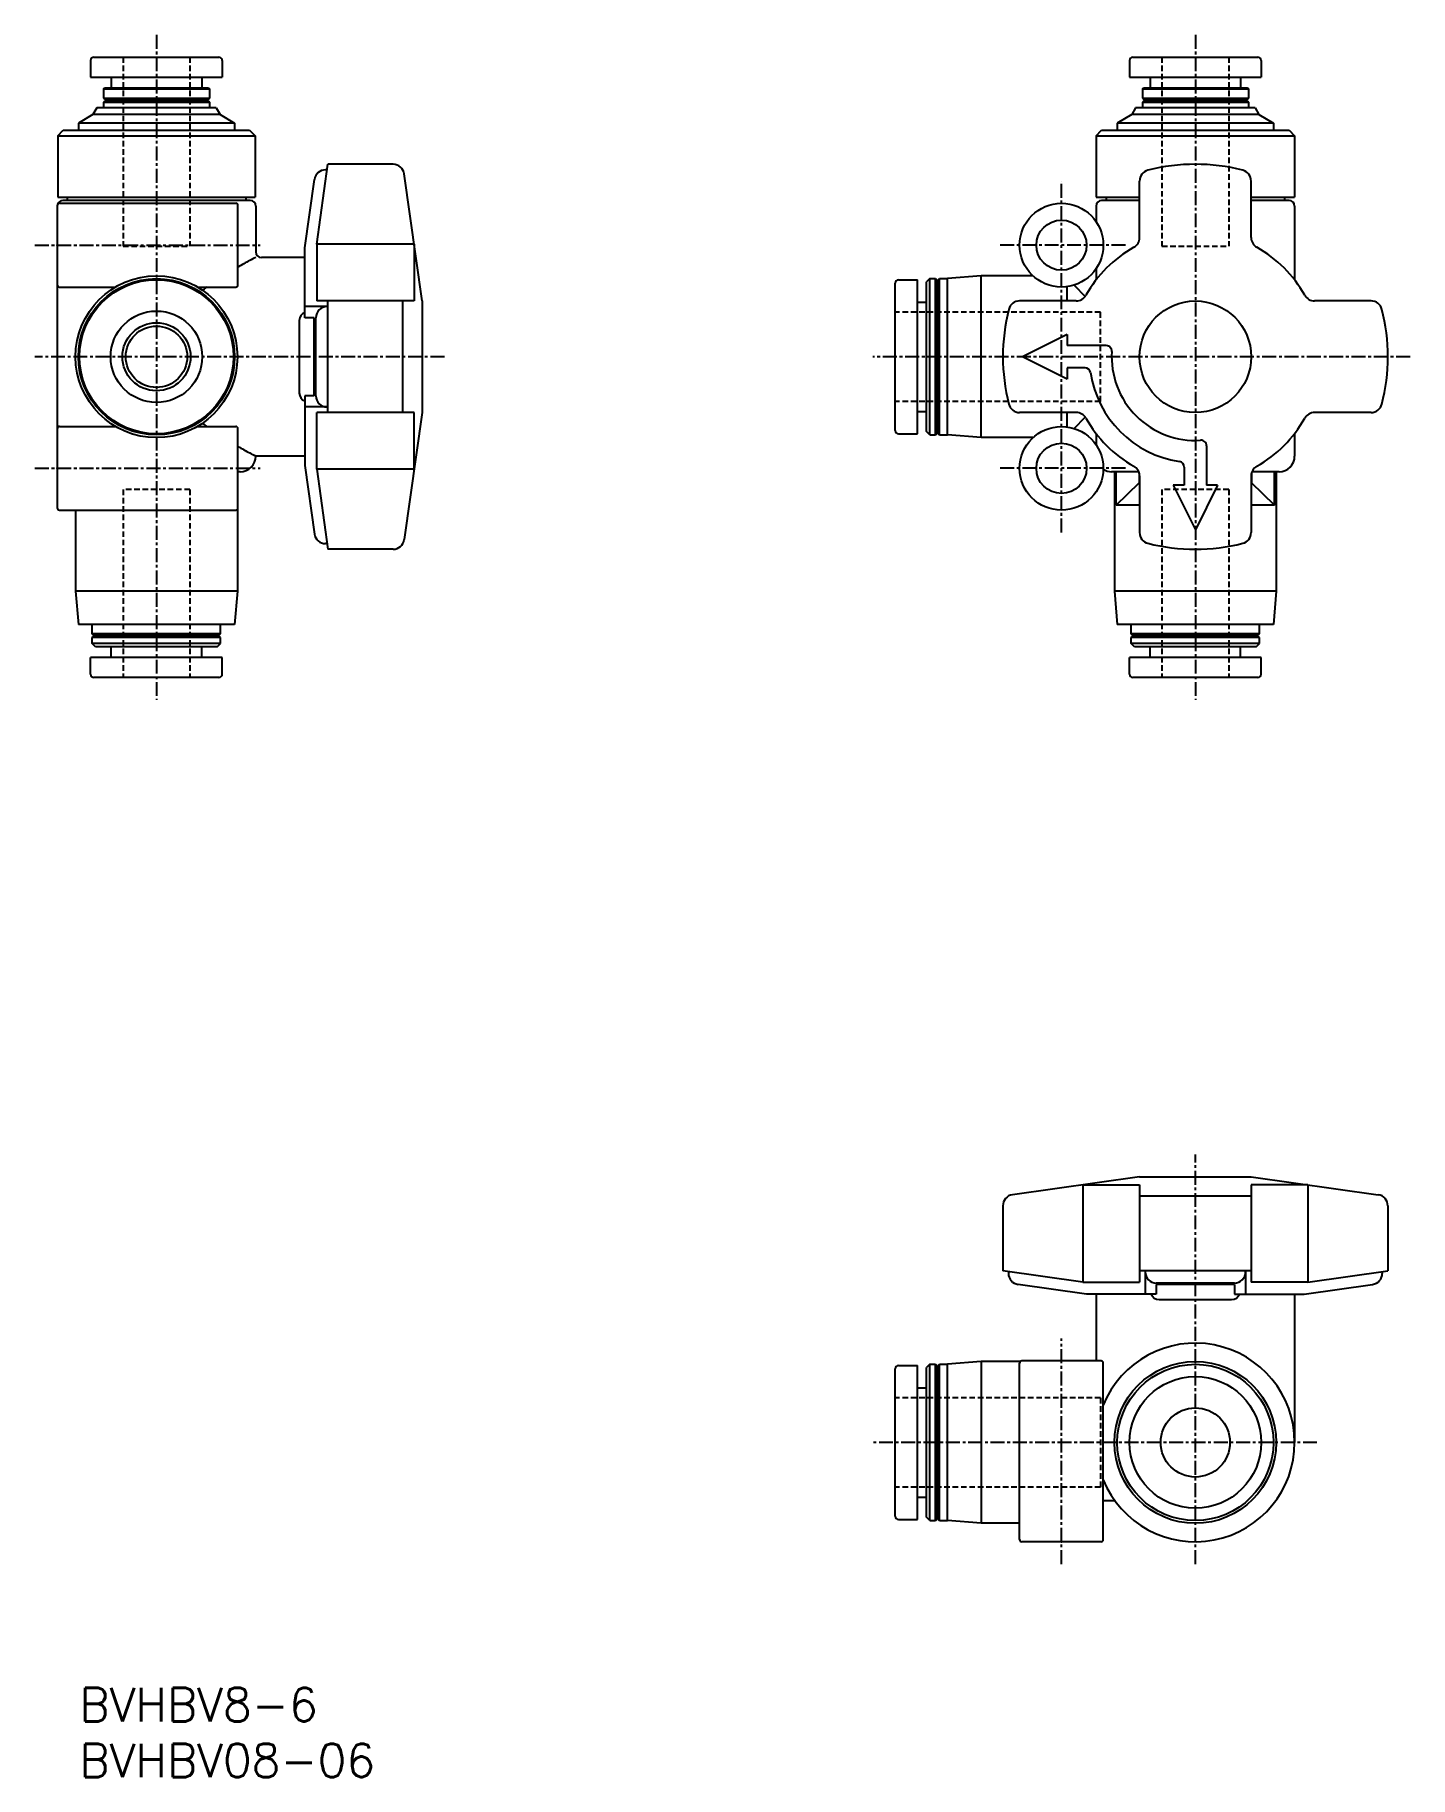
# Model space of a CAD drawing. Extents: x -4 to 119, y 0 to 156.
import ezdxf

# ---------------------------------------------------------------- set-up
doc = ezdxf.new("R2010")
doc.units = 0
doc.linetypes.add('CENTER', pattern=[2, 1.25, -0.25, 0.25, -0.25])
doc.linetypes.add('DASHED', pattern=[0.75, 0.5, -0.25])
doc.layers.get('0').update_dxf_attribs({"linetype": 'CONTINUOUS'})
doc.layers.add('CENTER', color=1, linetype='CENTER')
doc.styles.get("Standard").update_dxf_attribs({"font": 'txt.shx'})

msp = doc.modelspace()

# ---------------------------------------------------------------- linework, layer by layer
at = {"color": 7, "linetype": 'CONTINUOUS'}
for p, q in [((1, 153.849999), (1, 152.35)), ((1.3, 154.15), (12.5, 154.15)), ((12.8, 153.849999), (12.8, 152.35)), ((94.1, 153.849999), (94.1, 152.35)), ((94.4, 154.15), (105.6, 154.15)), ((105.9, 153.849999), (105.9, 152.35)), ((1, 152.35), (12.8, 152.35)), ((2.85, 152.35), (2.85, 151.4)), ((10.95, 152.35), (10.95, 151.4)), ((94.1, 152.35), (105.9, 152.35)), ((95.95, 152.35), (95.95, 151.4)), ((104.05, 152.35), (104.05, 151.4)), ((2.15, 151.3), (2.25, 151.4)), ((2.15, 151.3), (11.65, 151.3)), ((2.15, 151.3), (2.15, 150.475)), ((2.15, 150.475), (11.65, 150.475)), ((2.15, 150.475), (2.35, 150.3)), ((2.35, 150.3), (2.15, 150.125)), ((2.15, 150.125), (11.65, 150.125)), ((2.15, 150.125), (2.15, 149.6)), ((2.25, 151.4), (11.55, 151.4)), ((2.35, 150.3), (11.45, 150.3)), ((11.65, 150.474999), (11.45, 150.3)), ((11.450001, 150.300001), (11.650001, 150.125001)), ((11.55, 151.399999), (11.65, 151.3)), ((11.65, 151.3), (11.65, 150.475)), ((11.65, 150.125), (11.65, 149.6)), ((95.25, 151.3), (95.35, 151.4)), ((95.25, 151.3), (104.75, 151.3)), ((95.25, 151.3), (95.25, 150.475)), ((95.25, 150.475), (104.75, 150.475)), ((95.25, 150.475), (95.45, 150.3)), ((95.45, 150.3), (95.25, 150.125)), ((95.25, 150.125), (104.75, 150.125)), ((95.25, 150.125), (95.25, 149.6)), ((95.35, 151.4), (104.65, 151.4)), ((95.45, 150.3), (104.55, 150.3)), ((104.75, 150.475), (104.55, 150.299999)), ((104.55, 150.300001), (104.75, 150.125001)), ((104.65, 151.4), (104.75, 151.3)), ((104.75, 151.3), (104.75, 150.475)), ((104.75, 150.125), (104.75, 149.6)), ((1.20359, 149.000001), (-0.1, 148.247372)), ((1.55, 149.6), (1.20359, 149)), ((12.59641, 149), (1.20359, 149)), ((12.25, 149.6), (1.55, 149.6)), ((12.25, 149.6), (12.59641, 149)), ((12.59641, 149), (13.9, 148.247371)), ((94.30359, 149), (93, 148.247372)), ((94.65, 149.6), (94.30359, 149)), ((105.69641, 149), (94.30359, 149)), ((105.35, 149.6), (94.65, 149.6)), ((105.35, 149.6), (105.69641, 149)), ((105.69641, 148.999999), (107, 148.247371)), ((-1.95, 147.1), (-1.45, 147.6)), ((-1.95, 147.1), (-1.95, 141.6)), ((-1.95, 147.1), (15.75, 147.1)), ((-1.45, 147.6), (15.25, 147.6)), ((-0.1, 148.247372), (-0.1, 147.6)), ((13.9, 148.247372), (-0.1, 148.247372)), ((13.9, 148.247372), (13.9, 147.6)), ((15.25, 147.599999), (15.75, 147.099999)), ((15.75, 147.1), (15.75, 141.6)), ((91.1, 147.1), (91.6, 147.6)), ((91.1, 147.1), (91.1, 141.6)), ((91.1, 147.1), (108.9, 147.1)), ((91.6, 147.6), (108.4, 147.6)), ((93, 148.247372), (93, 147.6)), ((107, 148.247372), (93, 148.247372)), ((107, 148.247372), (107, 147.6)), ((108.4, 147.6), (108.9, 147.1)), ((108.9, 147.1), (108.9, 141.6)), ((21.255899, 137.377822), (22.263884, 144.55)), ((22.193613, 144.05), (22.053072, 144.05)), ((28.109089, 144.55), (22.263884, 144.55)), ((30.700001, 132.3), (29.099356, 143.689173)), ((20.199999, 137.05), (21.062803, 143.189173)), ((95, 137.980005), (95, 143.05)), ((105, 137.980005), (105, 143.05)), ((-2, 140.85), (-2, 113.750001)), ((-1.95, 141.6), (15.75, 141.6)), ((-1.8, 141.05), (14, 141.05)), ((15.299999, 141.3), (-1.5, 141.3)), ((-1.1, 141.6), (-1.1, 141.3)), ((14.200001, 133.75), (14.200001, 140.85)), ((14.9, 141.6), (14.9, 141.3)), ((15.799999, 140.8), (15.799999, 136.7)), ((91.1, 141.6), (95, 141.6)), ((91.1, 140.8), (91.1, 139.410095)), ((95, 141.3), (91.6, 141.3)), ((92, 141.6), (92, 141.3)), ((105, 141.6), (108.9, 141.6)), ((108.4, 141.3), (105, 141.3)), ((108, 141.6), (108, 141.3)), ((108.9, 140.8), (108.9, 134.181315)), ((20.200001, 136.2), (16.299999, 136.2)), ((20.200001, 130.8), (20.200001, 137.05)), ((29.986359, 137.377822), (21.255899, 137.377822)), ((21.255899, 137.377822), (21.255899, 132.3)), ((29.986359, 137.377822), (29.986359, 132.3)), ((76.2, 134.3), (75.9, 134)), ((76.2, 120.3), (76.2, 134.3)), ((76.2, 134.3), (76.725, 134.3)), ((76.725, 120.3), (76.725, 134.3)), ((76.725, 134.3), (76.9, 134.1)), ((76.9, 134.1), (77.075, 134.3)), ((77.075, 120.3), (77.075, 134.3)), ((77.075, 134.3), (77.8, 134.3)), ((80.8, 134.55), (77.8, 134.3)), ((77.8, 120.3), (77.8, 134.3)), ((85.45049, 134.55), (80.8, 134.55)), ((80.8, 120.05), (80.8, 134.55)), ((91.1, 135.189905), (91.1, 134.181315)), ((-1.8, 133.55), (3.225765, 133.55)), ((10.574235, 133.55), (14, 133.55)), ((73.1, 120.7), (73.1, 133.9)), ((73.4, 134.2), (75.1, 134.2)), ((75.1, 120.4), (75.1, 134.2)), ((75.9, 120.599999), (75.9, 134)), ((76.9, 120.499999), (76.9, 134.1)), ((88.5, 132.3), (88.5, 133.583483)), ((89.14431, 133.728857), (90.1296, 132.713028)), ((22.263884, 131.8), (20.200001, 131.8)), ((29.986359, 132.3), (21.255899, 132.3)), ((22.263884, 122.3), (22.263884, 132.3)), ((28.978374, 122.3), (28.978374, 132.3)), ((30.700001, 132.3), (30.700001, 122.3)), ((75.1, 132.2), (75.9, 132.2)), ((89.32, 132.3), (84.25, 132.3)), ((115.75, 132.3), (110.68, 132.3)), ((19.700001, 130.55), (19.700001, 124.05)), ((21.043245, 130.8), (20.200001, 130.8)), ((21.043245, 123.8), (21.043245, 130.8)), ((21.183786, 123.8), (21.183786, 130.8)), ((88.5, 129.3), (84.5, 127.3)), ((88.5, 129.3), (88.5, 128.3)), ((92.01564, 128.3), (88.5, 128.3)), ((88.5, 125.3), (84.5, 127.3)), ((88.5, 126.3), (88.5, 125.3)), ((90.11314, 126.3), (88.5, 126.3)), ((21.043245, 123.8), (20.200001, 123.8)), ((20.200001, 123.8), (20.200001, 117.55)), ((22.263884, 122.8), (20.200001, 122.8)), ((29.986359, 122.3), (21.255899, 122.3)), ((21.255899, 117.222178), (21.255899, 122.3)), ((30.700001, 122.3), (29.099358, 110.910826)), ((29.986359, 117.222178), (29.986359, 122.3)), ((75.1, 122.399999), (75.9, 122.399999)), ((89.32, 122.3), (84.25, 122.3)), ((88.5, 121.016516), (88.5, 122.3)), ((89.14431, 120.871142), (90.1296, 121.886972)), ((115.75, 122.3), (110.68, 122.3)), ((-1.8, 121.05), (3.225765, 121.05)), ((10.574235, 121.05), (14, 121.05)), ((14.200001, 113.750001), (14.200001, 120.849999)), ((73.4, 120.4), (75.1, 120.4)), ((76.2, 120.3), (75.9, 120.599999)), ((76.2, 120.3), (76.725, 120.3)), ((76.725, 120.3), (76.9, 120.499999)), ((76.9, 120.499999), (77.075, 120.3)), ((77.075, 120.3), (77.8, 120.3)), ((80.8, 120.05), (77.8, 120.3)), ((91.1, 120.418685), (91.1, 119.410094)), ((108.9, 120.418685), (108.9, 118.4)), ((85.45049, 120.05), (80.8, 120.05)), ((101, 119.31564), (101, 115.8)), ((15.799999, 118.4), (15.799999, 118.4)), ((20.200001, 118.4), (15.799999, 118.4)), ((20.200001, 117.55), (21.062805, 111.410828)), ((29.986359, 117.222178), (21.255899, 117.222178)), ((21.255901, 117.222178), (22.263884, 110.05)), ((99, 117.41314), (99, 115.8)), ((14.4, 117.000001), (14.200001, 117.000001)), ((94.92498, 117.000001), (92.5, 117.000001)), ((92.75, 117.000001), (92.75, 106.3)), ((92.90687, 114.000001), (92.90687, 117.000001)), ((92.90687, 113.999999), (94.96885, 115.999999)), ((94.96885, 116.867656), (94.96885, 116.000001)), ((95, 116.000001), (94.96885, 116.000001)), ((95, 116.619996), (95, 111.55)), ((98, 115.8), (100, 111.8)), ((99, 115.8), (98, 115.8)), ((102, 115.8), (100, 111.8)), ((102, 115.8), (101, 115.8)), ((105, 116.619996), (105, 111.55)), ((105.03115, 116.000001), (105, 116.000001)), ((105.03115, 116.867656), (105.03115, 116.000001)), ((107.09313, 113.999999), (105.03115, 116.000001)), ((107.5, 117.000001), (105.07502, 117.000001)), ((107.09313, 114.000001), (107.09313, 117.000001)), ((107.25, 117.000001), (107.25, 106.3)), ((95, 114.000001), (92.90687, 114.000001)), ((107.09313, 114.000001), (105, 114.000001)), ((-1.8, 113.55), (14, 113.55)), ((-0.35, 113.55), (-0.35, 106.3)), ((14.15, 113.617713), (14.15, 106.3)), ((22.193613, 110.55), (22.053072, 110.55)), ((28.109089, 110.05), (22.263884, 110.05)), ((14.15, 106.3), (-0.35, 106.3)), ((-0.35, 106.3), (-0.1, 103.3)), ((14.15, 106.3), (13.899999, 103.3)), ((107.25, 106.3), (92.75, 106.3)), ((92.75, 106.3), (93, 103.3)), ((107.25, 106.3), (107, 103.3)), ((13.9, 103.3), (-0.1, 103.3)), ((1.15, 102.474999), (1.15, 103.3)), ((12.65, 102.474999), (12.65, 103.3)), ((107, 103.3), (93, 103.3)), ((94.25, 102.474999), (94.25, 103.3)), ((105.75, 102.474999), (105.75, 103.3)), ((12.65, 102.474999), (1.15, 102.474999)), ((1.15, 102.125001), (1.35, 102.3)), ((12.65, 102.125001), (1.15, 102.125001)), ((1.15, 101.599999), (1.15, 102.125001)), ((12.65, 101.599999), (1.15, 101.599999)), ((1.449999, 101.3), (1.15, 101.599999)), ((1.35, 102.3), (1.150001, 102.474999)), ((12.45, 102.3), (1.35, 102.3)), ((12.349999, 101.3), (12.65, 101.599999)), ((12.45, 102.3), (12.65, 102.474999)), ((12.650001, 102.125001), (12.45, 102.3)), ((12.65, 101.599999), (12.65, 102.125001)), ((94.45, 102.3), (94.25, 102.474999)), ((105.75, 102.474999), (94.25, 102.474999)), ((94.25, 102.125001), (94.45, 102.3)), ((94.25, 101.599999), (94.25, 102.125001)), ((105.75, 102.125001), (94.25, 102.125001)), ((94.55, 101.3), (94.25, 101.599999)), ((105.75, 101.599999), (94.25, 101.599999)), ((105.55, 102.3), (94.45, 102.3)), ((105.45, 101.3), (105.75, 101.599999)), ((105.55, 102.3), (105.75, 102.475003)), ((105.75, 102.124997), (105.55, 102.3)), ((105.75, 101.599999), (105.75, 102.125001)), ((12.8, 100.349999), (1, 100.349999)), ((1, 98.849999), (1, 100.349999)), ((12.349999, 101.3), (1.45, 101.3)), ((2.85, 100.349999), (2.85, 101.3)), ((10.95, 100.349999), (10.95, 101.3)), ((12.8, 98.849999), (12.8, 100.349999)), ((105.9, 100.349999), (94.1, 100.349999)), ((94.1, 98.849999), (94.1, 100.349999)), ((105.45, 101.3), (94.55, 101.3)), ((95.95, 100.349999), (95.95, 101.3)), ((104.05, 100.349999), (104.05, 101.3)), ((105.9, 98.849999), (105.9, 100.349999)), ((12.5, 98.55), (1.3, 98.55)), ((105.6, 98.55), (94.4, 98.55)), ((95, 53.8), (83.61083, 52.199356)), ((95, 53.8), (105, 53.8)), ((105, 53.8), (116.38917, 52.199356)), ((89.92218, 53.086359), (89.92218, 44.3559)), ((89.92218, 53.086359), (95, 53.086359)), ((95, 53.086359), (95, 44.3559)), ((105, 52.078375), (95, 52.078375)), ((105, 53.086359), (105, 44.3559)), ((110.07782, 53.086359), (105, 53.086359)), ((110.07782, 53.086359), (110.07782, 44.3559)), ((82.75, 51.209088), (82.75, 45.363884)), ((117.25, 51.209088), (117.25, 45.363884)), ((89.92218, 44.3559), (82.75, 45.363884)), ((83.25, 45.293613), (83.25, 45.153073)), ((105, 45.363884), (95, 45.363884)), ((95.5, 45.363884), (95.5, 43.3)), ((104.5, 45.363884), (104.5, 43.3)), ((110.07782, 44.3559), (117.25, 45.363884)), ((116.75, 45.293613), (116.75, 45.153073)), ((90.25, 43.3), (84.11083, 44.162804)), ((89.92218, 44.3559), (95, 44.3559)), ((103.5, 44.283786), (96.5, 44.283786)), ((103.5, 44.143245), (96.5, 44.143245)), ((96.5, 44.143245), (96.5, 43.3)), ((103.5, 44.143245), (103.5, 43.3)), ((110.07782, 44.3559), (105, 44.3559)), ((109.75, 43.3), (115.88917, 44.162805)), ((96.5, 43.3), (90.25, 43.3)), ((91.1, 43.3), (91.1, 37.3)), ((96.75, 42.8), (103.25, 42.8)), ((103.5, 43.3), (109.75, 43.3)), ((108.9, 43.3), (108.9, 30)), ((73.1, 23.4), (73.1, 36.6)), ((73.4, 36.9), (75.1, 36.9)), ((75.1, 23.1), (75.1, 36.9)), ((76.2, 37), (75.9, 36.7)), ((75.9, 23.3), (75.9, 36.7)), ((76.2, 23), (76.2, 37)), ((76.2, 37), (76.725, 37)), ((76.725, 23), (76.725, 37)), ((76.725, 37), (76.9, 36.8)), ((76.9, 36.8), (77.075, 37)), ((76.9, 23.2), (76.9, 36.8)), ((77.075, 23), (77.075, 37)), ((77.075, 37), (77.8, 37)), ((80.8, 37.25), (77.8, 37)), ((77.8, 23), (77.8, 37)), ((80.8, 37.25), (80.8, 22.75)), ((84.31771, 37.25), (80.8, 37.25)), ((84.25, 21.3), (84.25, 37.1)), ((91.55, 37.3), (84.45, 37.3)), ((91.75, 21.3), (91.75, 37.1)), ((75.1, 34.9), (75.9, 34.9)), ((75.1, 25.1), (75.9, 25.1)), ((92.81338, 24.75), (91.75, 24.75)), ((73.4, 23.1), (75.1, 23.1)), ((76.2, 23.000001), (75.9, 23.3)), ((76.2, 23), (76.725, 23)), ((76.725, 23.000001), (76.9, 23.2)), ((76.9, 23.200001), (77.075, 23.000001)), ((77.075, 23), (77.8, 23)), ((80.8, 22.75), (77.8, 23)), ((84.25, 22.75), (80.8, 22.75)), ((91.55, 21.099999), (84.45, 21.099999))]:
    msp.add_line(p, q, dxfattribs=at)
at = {"color": 3, "linetype": 'DASHED'}
for p, q in [((3.9, 154.15), (3.9, 137.2)), ((9.9, 154.15), (9.9, 137.2)), ((97, 154.15), (97, 137.2)), ((103, 154.15), (103, 137.2)), ((3.9, 137.2), (9.9, 137.2)), ((97, 137.2), (103, 137.2)), ((91.5, 131.3), (73.1, 131.3)), ((91.5, 123.3), (91.5, 131.3)), ((91.5, 123.3), (73.1, 123.3)), ((9.9, 115.4), (3.9, 115.4)), ((3.9, 115.4), (3.9, 98.55)), ((9.9, 115.4), (9.9, 98.55)), ((103, 115.4), (97, 115.4)), ((97, 115.4), (97, 98.55)), ((103, 115.4), (103, 98.55)), ((91.5, 34), (73.1, 34)), ((91.5, 34), (91.5, 26)), ((91.5, 26), (73.1, 26))]:
    msp.add_line(p, q, dxfattribs=at)
at = {"color": 7, "linetype": 'CONTINUOUS'}
for points in [[(15.799999, 136.2, 0.0047034958), (15.261566, 135.924379, 0.0045937554), (14.728258, 135.638764, 0.0045875291), (14.200358, 135.343464)], [(11.422488, 133.549991, 0.0016826555), (11.291646, 133.453306, 0.0017228712), (11.161464, 133.35573, 0.00176542), (11.031965, 133.257248)], [(11.031977, 121.342743, 0.0017652798), (11.161466, 121.244269, 0.0017227595), (11.291639, 121.1467, 0.0016825705), (11.422474, 121.050019)], [(14.2, 119.256741, 0.0045898215), (14.728159, 118.96129, 0.0045951388), (15.261628, 118.675589, 0.0047029657), (15.799999, 118.4)]]:
    msp.add_lwpolyline(points, format="xyb", dxfattribs=at)
for centre, radius in [((88, 137.3), 3.75), ((88, 137.3), 2.25), ((6.9, 127.3), 7.25), ((6.9, 127.3), 7), ((6.9, 127.3), 6.9), ((6.9, 127.3), 4.1), ((100, 127.3), 5), ((6.9, 127.3), 3.05), ((6.9, 127.3), 2.75), ((88, 117.3), 3.75), ((88, 117.3), 2.25), ((100, 30), 7.25), ((100, 30), 7), ((100, 30), 5.9), ((100, 30), 3.1)]:
    msp.add_circle(centre, radius, dxfattribs=at)
for centre, radius, start, end in [((1.3, 153.849999), 0.3, 90, 180), ((12.5, 153.849999), 0.3, 0, 90), ((94.4, 153.849999), 0.3, 90, 180), ((105.6, 153.849999), 0.3, 0, 90), ((22.053072, 143.05), 1, 90, 172.00001), ((28.109089, 143.55), 1, 7.999991, 90), ((96, 143.05), 1, 104.25003, 180), ((100, 127.3), 17.25, 75.74996, 104.25003), ((104, 143.05), 1, 0, 75.74991), ((-1.8, 140.85), 0.2, 90, 180), ((-1.5, 140.8), 0.5, 89.99999, 164.58831), ((14, 140.85), 0.2, 0, 90), ((15.299999, 140.8), 0.5, 0, 90), ((91.6, 140.8), 0.5, 90, 180), ((108.4, 140.8), 0.5, 0, 90), ((94, 137.980005), 1, 299.327181, 0.000003), ((106, 137.980005), 1, 180, 240.67284), ((16.299999, 136.7), 0.5, 180, 270), ((100, 127.3), 11.25, 119.32718, 150.67282), ((100, 127.3), 11.25, 29.32718, 60.67283), ((-1.8, 133.75), 0.2, 180, 270), ((14, 133.75), 0.2, 270, 0), ((73.4, 133.9), 0.3, 90, 180), ((89.32, 133.3), 1, 270, 330.672816), ((110.68, 133.3), 1, 209.32717, 270), ((20.450001, 130.55), 0.75, 109.47123, 180), ((22.183786, 130.8), 1, 90, 180), ((100, 127.3), 17.25, 165.74997, 194.25003), ((84.25, 131.3), 1, 90, 165.74997), ((115.75, 131.3), 1, 14.25003, 90), ((100, 127.3), 17.25, 345.749967, 14.25003), ((92.01564, 127.8), 0.5, 356.41668, 90), ((100, 127.3), 7.5, 176.41669, 273.58331), ((90.11314, 125.8), 0.5, 8.626905, 90.000003), ((100, 127.3), 9.5, 188.62692, 261.37307), ((20.450001, 124.05), 0.75, 180, 250.52877), ((22.183786, 123.8), 1, 180, 270), ((84.25, 123.3), 1, 194.25003, 270), ((89.32, 121.3), 1, 29.32716, 90.00001), ((110.68, 121.3), 1, 90, 150.67286), ((115.75, 123.3), 1, 270, 345.749966), ((-1.8, 120.849999), 0.2, 90, 180), ((14, 120.849999), 0.2, 0, 90), ((73.4, 120.7), 0.3, 180, 270), ((100, 127.3), 11.25, 209.32717, 240.67283), ((100, 127.3), 11.25, 299.327168, 330.672828), ((100.5, 119.31564), 0.5, 0, 93.583322), ((14.4, 118.4), 1.4, 270, 0), ((92.5, 118.4), 1.4, 237.56458, 270), ((94, 116.619996), 1, 0, 60.67283), ((98.5, 117.41314), 0.5, 0, 81.373096), ((106, 116.619996), 1, 119.32714, 180), ((107.5, 118.4), 1.4, 270, 0), ((-1.8, 113.750001), 0.2, 180, 270), ((14, 113.750001), 0.2, 270, 0), ((22.053072, 111.55), 1, 188.00002, 270), ((28.109089, 111.05), 1, 270, 351.999982), ((96, 111.55), 1, 180, 255.74997), ((104, 111.55), 1, 284.250086, 0), ((100, 127.3), 17.25, 255.74997, 284.250036), ((1.3, 98.849999), 0.3, 180, 270), ((12.5, 98.849999), 0.3, 270, 0), ((94.4, 98.849999), 0.3, 180, 270), ((105.6, 98.849999), 0.3, 270, 0), ((83.75, 51.209088), 1, 98, 180), ((116.25, 51.209088), 1, 0, 81.99997), ((96.5, 45.283786), 1, 180, 270), ((103.5, 45.283786), 1, 270, 0), ((84.25, 45.153073), 1, 180, 262.00001), ((115.75, 45.153073), 1, 278.0000218, 0), ((96.75, 43.55), 0.75, 199.47123, 270), ((103.25, 43.55), 0.75, 270, 340.528775), ((100, 30), 8.9, 202.03325, 157.96674), ((73.4, 36.6), 0.3, 90, 180), ((84.45, 37.1), 0.2, 90, 180), ((91.55, 37.1), 0.2, 0.000004, 90), ((73.4, 23.4), 0.3, 180, 270), ((84.45, 21.3), 0.2, 180, 270), ((91.55, 21.3), 0.2, 270, 0)]:
    msp.add_arc(centre, radius, start, end, dxfattribs=at)
for p in [(-2, 137.3), (-2, 117.3), (88, 37.3), (88, 21.099999)]:
    msp.add_point(p, dxfattribs=at)
at = {"layer": 'CENTER', "color": 1, "linetype": 'CENTER'}
for p, q in [((6.9, 156.15), (6.9, 96.55)), ((100, 156.15), (100, 96.55)), ((88, 111.55), (88, 143.05)), ((-4, 137.3), (16.200001, 137.3)), ((93.75, 137.3), (82.25, 137.3)), ((32.700001, 127.3), (-4, 127.3)), ((119.25, 127.3), (71.1, 127.3)), ((-4, 117.3), (16.200001, 117.3)), ((93.75, 117.3), (82.25, 117.3)), ((100, 19.099999), (100, 55.8)), ((88, 19.099999), (88, 39.3)), ((110.9, 30), (71.1, 30))]:
    msp.add_line(p, q, dxfattribs=at)

# ---------------------------------------------------------------- texts
at = {"color": 7, "linetype": 'CONTINUOUS'}
for s, p in [('BVHBV8-6', (0, 5)), ('BVHBV08-06', (0, 0))]:
    msp.add_text(s, height=3, dxfattribs=at).set_placement(p)

doc.saveas('drawing.dxf')
